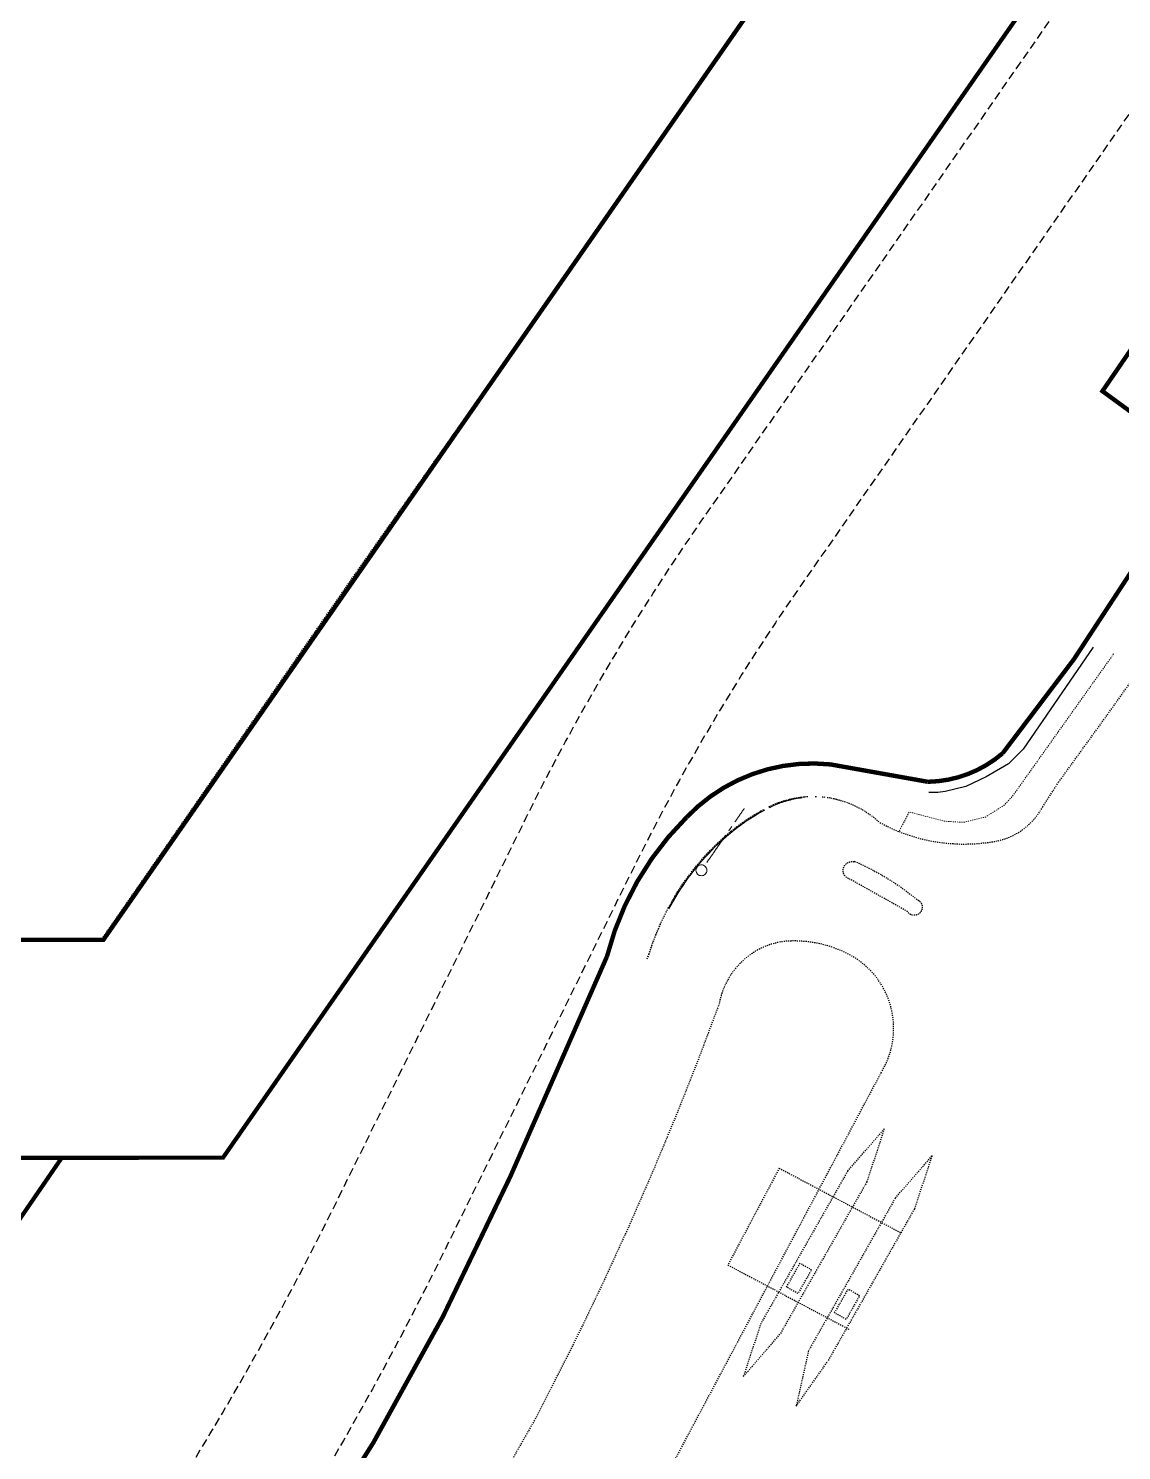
# Model space of a CAD drawing. Header units: millimetres. Extents: x 50357 to 985146, y 723188 to 1803594.
# Drawn here: x 834094 to 834193.7, y 820220.6 to 820350.3 of the extents above; entities that cross this region are included whole.
import ezdxf
from ezdxf.xclip import XClip

# ---------------------------------------------------------------- set-up
doc = ezdxf.new("R2010")
doc.units = ezdxf.units.MM
doc.header["$LTSCALE"] = 3
doc.header["$MEASUREMENT"] = 0
for name, pattern in [('DASHED', [19.05, 12.7, -6.35]), ('HIDDEN', [0.375, 0.25, -0.125]), ('x-baseplan$0$DGN Style 2', [1.94727e-06, 0, -1.94727e-06])]:
    doc.linetypes.add(name, pattern=pattern)
doc.layers.add('00_Xref', color=7, linetype='Continuous')
doc.layers.add('_PARCEL BOUNDARY', color=10, linetype='DASHED')
doc.layers.add('x-baseplan$0$AR-ROAD_AR_BS_MI_', color=7, linetype='Continuous', true_color=0x6d6d6d)

# ---------------------------------------------------------------- blocks, each defined once
blk = doc.blocks.new('x-baseplan')
at = {"layer": 'x-baseplan$0$AR-ROAD_AR_BS_MI_', "linetype": 'x-baseplan$0$DGN Style 2'}
for p, q in [((834325.95, 818284.13), (834327.4, 818286.38)), ((834308.17, 818250.92), (834311.51, 818254.77)), ((834311.51, 818254.77), (834309.91, 818249.93)), ((834312.51, 818248.45), (834315.86, 818252.3)), ((834315.86, 818252.3), (834314.25, 818247.46)), ((834301.93, 818251.18), (834297.24, 818242.35)), ((834308.17, 818250.92), (834300.25, 818237.02)), ((834301.93, 818251.18), (834312.97, 818245.32)), ((834309.91, 818249.93), (834301.99, 818236.03)), ((834312.51, 818248.45), (834304.6, 818234.54)), ((834314.25, 818247.46), (834306.34, 818233.55)), ((834297.24, 818242.35), (834308.28, 818236.49)), ((834300.25, 818237.02), (834298.65, 818232.18)), ((834298.65, 818232.18), (834301.99, 818236.03)), ((834304.6, 818234.54), (834303.47, 818229.48)), ((834303.47, 818229.48), (834306.34, 818233.55))]:
    blk.add_line(p, q, dxfattribs=at)
at = {"layer": 'x-baseplan$0$AR-ROAD_AR_BS_MI_', "linetype": 'x-baseplan$0$DGN Style 2', "lineweight": 0, "flags": 128}
for points in [[(834240.01, 818271.91), (834262.88, 818304.88), (834284.95, 818336.24), (834287.42, 818339.82), (834328.67, 818399.09)], [(834332.42, 818298.08), (834323.16, 818285.05), (834322.4, 818284.26), (834320.74, 818283.21), (834318.72, 818282.72), (834316.98, 818282.83), (834313.79, 818283.67), (834312.84, 818281.87)], [(834018.47, 818271.96), (834170.03, 818271.86), (834240.01, 818271.91)]]:
    blk.add_lwpolyline(points, dxfattribs=at)
at = {"layer": 'x-baseplan$0$AR-ROAD_AR_BS_MI_', "linetype": 'x-baseplan$0$DGN Style 2'}
blk.add_lwpolyline([(834327.4, 818286.38, 0.006069), (834342.89, 818308.19)], format="xyb", dxfattribs=at)
at = {"layer": 'x-baseplan$0$AR-ROAD_AR_BS_MI_', "flags": 128}
for points in [[(834330.57, 818298.71), (834324.17, 818289.4)], [(834324.18, 818289.41), (834322.86, 818288.08)], [(834322.85, 818288.07), (834320.79, 818286.86)], [(834320.8, 818286.86), (834318.93, 818285.99)], [(834316.39, 818285.46), (834315.58, 818285.46)], [(834317.07, 818285.53), (834316.39, 818285.46)], [(834318.93, 818285.99), (834317.07, 818285.53)], [(834301.04, 818284.09), (834301.18, 818284.16), (834301.32, 818284.23), (834301.46, 818284.29), (834301.61, 818284.35)], [(834301.05, 818284.1), (834301.19, 818284.17), (834301.33, 818284.23), (834301.47, 818284.3), (834301.62, 818284.36)], [(834301.61, 818284.35), (834301.75, 818284.41)], [(834301.62, 818284.36), (834301.76, 818284.42)], [(834301.75, 818284.41), (834301.9, 818284.47)], [(834301.76, 818284.42), (834301.91, 818284.47)], [(834301.9, 818284.47), (834302.04, 818284.52)], [(834301.91, 818284.47), (834302.05, 818284.53)], [(834302.04, 818284.52), (834302.19, 818284.57)], [(834302.05, 818284.53), (834302.2, 818284.58)], [(834302.19, 818284.57), (834302.34, 818284.62)], [(834302.2, 818284.58), (834302.35, 818284.63)], [(834302.34, 818284.62), (834302.49, 818284.67)], [(834302.35, 818284.63), (834302.5, 818284.67)], [(834302.49, 818284.67), (834302.64, 818284.71)], [(834302.5, 818284.67), (834302.65, 818284.72)], [(834302.64, 818284.71), (834302.79, 818284.75), (834302.94, 818284.79)], [(834302.65, 818284.72), (834302.8, 818284.76), (834302.95, 818284.8)], [(834302.94, 818284.79), (834303.09, 818284.83)], [(834302.95, 818284.8), (834303.1, 818284.83)], [(834303.09, 818284.83), (834303.25, 818284.86)], [(834303.1, 818284.83), (834303.25, 818284.87)], [(834303.25, 818284.87), (834303.41, 818284.9)], [(834303.25, 818284.86), (834303.4, 818284.89)], [(834303.41, 818284.9), (834303.56, 818284.92)], [(834303.56, 818284.92), (834303.72, 818284.95)], [(834303.72, 818284.95), (834303.87, 818284.97)], [(834303.87, 818284.97), (834304.03, 818284.99)], [(834298.64, 818282.66), (834298.91, 818282.85), (834299.19, 818283.03), (834299.46, 818283.21), (834299.75, 818283.38)], [(834298.65, 818282.67), (834298.92, 818282.85), (834299.2, 818283.04), (834299.47, 818283.21), (834299.76, 818283.39)], [(834299.75, 818283.38), (834300.03, 818283.55), (834300.32, 818283.71)], [(834299.76, 818283.39), (834300.04, 818283.55), (834300.33, 818283.72)], [(834300.33, 818283.72), (834300.62, 818283.87)], [(834296.05, 818280.48), (834296.35, 818280.77), (834296.59, 818281), (834296.83, 818281.22), (834297.08, 818281.44)], [(834296.06, 818280.49), (834296.36, 818280.78), (834296.6, 818281), (834296.84, 818281.23), (834297.09, 818281.45)], [(834297.08, 818281.44), (834297.33, 818281.65), (834297.59, 818281.86)], [(834297.09, 818281.45), (834297.34, 818281.66), (834297.59, 818281.87)], [(834297.59, 818281.87), (834297.85, 818282.08), (834298.11, 818282.28)], [(834297.59, 818281.86), (834297.84, 818282.07), (834298.11, 818282.27)], [(834298.11, 818282.28), (834298.38, 818282.47), (834298.65, 818282.67)], [(834298.11, 818282.27), (834298.37, 818282.47), (834298.64, 818282.66)], [(834295.48, 818279.89), (834295.76, 818280.19), (834296.05, 818280.48)], [(834295.49, 818279.89), (834295.77, 818280.19), (834296.06, 818280.49)], [(834294.38, 818278.64), (834294.65, 818278.96), (834294.92, 818279.27)], [(834294.39, 818278.64), (834294.66, 818278.96), (834294.93, 818279.28)], [(834294.92, 818279.27), (834295.19, 818279.58)], [(834294.93, 818279.28), (834295.2, 818279.59)], [(834295.19, 818279.58), (834295.48, 818279.89)], [(834295.2, 818279.59), (834295.49, 818279.89)], [(834293.38, 818277.31), (834293.62, 818277.65)], [(834293.39, 818277.32), (834293.63, 818277.66)], [(834293.63, 818277.66), (834293.88, 818277.99), (834294.13, 818278.32)], [(834294.12, 818278.31), (834294.38, 818278.64)], [(834294.13, 818278.32), (834294.39, 818278.64)], [(834292.47, 818275.92), (834292.47, 818275.93), (834292.69, 818276.28)], [(834292.48, 818275.93), (834292.48, 818275.93), (834292.7, 818276.28)], [(834292.69, 818276.28), (834292.92, 818276.63)], [(834292.7, 818276.28), (834292.93, 818276.63)], [(834292.92, 818276.63), (834293.15, 818276.97)], [(834292.93, 818276.63), (834293.16, 818276.98)], [(834293.15, 818276.97), (834293.38, 818277.31)], [(834293.16, 818276.98), (834293.39, 818277.32)], [(834291.86, 818274.84), (834292.06, 818275.21), (834292.26, 818275.57), (834292.47, 818275.92)], [(834291.87, 818274.85), (834292.07, 818275.21), (834292.27, 818275.57), (834292.48, 818275.93)]]:
    blk.add_lwpolyline(points, dxfattribs=at)
at = {"layer": 'x-baseplan$0$AR-ROAD_AR_BS_MI_', "linetype": 'x-baseplan$0$DGN Style 2', "flags": 128}
for points in [[(834300.98, 818284.14), (834301.12, 818284.2), (834301.26, 818284.27), (834301.4, 818284.33), (834301.54, 818284.4)], [(834300.99, 818284.14), (834301.13, 818284.21), (834301.27, 818284.28), (834301.41, 818284.34), (834301.55, 818284.4)], [(834301.54, 818284.4), (834301.69, 818284.46)], [(834301.55, 818284.4), (834301.7, 818284.46)], [(834301.69, 818284.46), (834301.83, 818284.51)], [(834301.7, 818284.46), (834301.84, 818284.52)], [(834301.83, 818284.51), (834301.98, 818284.57)], [(834301.84, 818284.52), (834301.99, 818284.57)], [(834301.98, 818284.57), (834302.13, 818284.62)], [(834301.99, 818284.57), (834302.14, 818284.62)], [(834302.13, 818284.62), (834302.28, 818284.67)], [(834302.14, 818284.62), (834302.29, 818284.67)], [(834302.28, 818284.67), (834302.43, 818284.71)], [(834302.29, 818284.67), (834302.44, 818284.72)], [(834302.43, 818284.71), (834302.58, 818284.75)], [(834302.44, 818284.72), (834302.59, 818284.76)], [(834302.58, 818284.75), (834302.73, 818284.8), (834302.88, 818284.83)], [(834302.59, 818284.76), (834302.74, 818284.8), (834302.89, 818284.84)], [(834302.88, 818284.83), (834303.03, 818284.87)], [(834302.89, 818284.84), (834303.04, 818284.88)], [(834303.03, 818284.87), (834303.18, 818284.9)], [(834303.04, 818284.88), (834303.19, 818284.91)], [(834303.18, 818284.9), (834303.34, 818284.93)], [(834303.19, 818284.91), (834303.35, 818284.94)], [(834303.35, 818284.94), (834303.5, 818284.97)], [(834303.5, 818284.97), (834303.65, 818284.99)], [(834303.65, 818284.99), (834303.81, 818285.01)], [(834303.81, 818285.01), (834303.96, 818285.03)], [(834303.96, 818285.03), (834304.12, 818285.05)], [(834304.12, 818285.05), (834304.27, 818285.06)], [(834304.27, 818285.06), (834304.43, 818285.08)], [(834304.43, 818285.08), (834304.59, 818285.08)], [(834305.21, 818285.09), (834305.37, 818285.09)], [(834305.83, 818285.05), (834305.99, 818285.04)], [(834305.99, 818285.04), (834306.14, 818285.02)], [(834306.3, 818285), (834306.45, 818284.98)], [(834306.45, 818284.98), (834306.61, 818284.95)], [(834306.61, 818284.95), (834306.76, 818284.92), (834306.91, 818284.89)], [(834306.91, 818284.89), (834307.07, 818284.85)], [(834307.07, 818284.85), (834307.22, 818284.81)], [(834307.22, 818284.81), (834307.37, 818284.77)], [(834307.37, 818284.77), (834307.52, 818284.73)], [(834307.52, 818284.73), (834307.67, 818284.69)], [(834307.67, 818284.69), (834307.82, 818284.64), (834307.96, 818284.59), (834308.11, 818284.54), (834308.26, 818284.48), (834308.4, 818284.42), (834308.55, 818284.36), (834308.69, 818284.3), (834308.83, 818284.23), (834308.97, 818284.16), (834309.11, 818284.09), (834309.25, 818284.02), (834309.39, 818283.95), (834309.52, 818283.87), (834309.66, 818283.79), (834309.79, 818283.71), (834309.92, 818283.62), (834310.05, 818283.53), (834310.18, 818283.44), (834310.3, 818283.35), (834310.42, 818283.27), (834310.43, 818283.26), (834310.55, 818283.16), (834310.67, 818283.07), (834310.79, 818282.97), (834310.91, 818282.86), (834311.08, 818282.71), (834311.33, 818282.58), (834311.58, 818282.45), (834311.83, 818282.33), (834312.08, 818282.21), (834312.34, 818282.09), (834312.59, 818281.98), (834312.85, 818281.88)], [(834312.85, 818281.88), (834313.11, 818281.78), (834313.38, 818281.68), (834313.64, 818281.59), (834313.91, 818281.5), (834314.17, 818281.42), (834314.44, 818281.34), (834314.71, 818281.27), (834314.98, 818281.2), (834315.26, 818281.13), (834315.53, 818281.08), (834315.81, 818281.02), (834316.08, 818280.97), (834316.36, 818280.93), (834316.63, 818280.89), (834316.91, 818280.85), (834317.19, 818280.82), (834317.47, 818280.8), (834317.75, 818280.78), (834318.03, 818280.76), (834318.31, 818280.75), (834318.59, 818280.74), (834318.87, 818280.74), (834319.15, 818280.75), (834319.43, 818280.76), (834319.71, 818280.77), (834319.99, 818280.79), (834320.27, 818280.81), (834320.54, 818280.84), (834320.82, 818280.87), (834321.1, 818280.91), (834321.38, 818280.95), (834321.48, 818280.97), (834321.59, 818280.99), (834321.69, 818281.01), (834321.8, 818281.03), (834321.9, 818281.05), (834322, 818281.07), (834322.11, 818281.1), (834322.21, 818281.13), (834322.31, 818281.16), (834322.42, 818281.19), (834322.52, 818281.22), (834322.62, 818281.26), (834322.72, 818281.29), (834322.82, 818281.33), (834322.92, 818281.37), (834323.01, 818281.42), (834323.11, 818281.46), (834323.21, 818281.5), (834323.3, 818281.55), (834323.4, 818281.6), (834323.49, 818281.65), (834323.58, 818281.7), (834323.68, 818281.76), (834323.77, 818281.81), (834323.86, 818281.87), (834323.95, 818281.93), (834324.04, 818281.99), (834324.12, 818282.05), (834324.21, 818282.11), (834324.29, 818282.18), (834324.38, 818282.24), (834324.46, 818282.31), (834324.54, 818282.38), (834324.62, 818282.45), (834324.7, 818282.52), (834324.78, 818282.59), (834324.85, 818282.67), (834324.93, 818282.74), (834325, 818282.82), (834325.08, 818282.9), (834325.15, 818282.98), (834325.22, 818283.06), (834325.28, 818283.14), (834325.35, 818283.23), (834325.42, 818283.31), (834325.48, 818283.4), (834325.54, 818283.48), (834325.6, 818283.57), (834325.7, 818283.71), (834325.79, 818283.85), (834325.87, 818283.99), (834325.96, 818284.14)], [(834298.04, 818282.31), (834298.31, 818282.51), (834298.58, 818282.7)], [(834298.05, 818282.32), (834298.32, 818282.52), (834298.59, 818282.71)], [(834298.58, 818282.7), (834298.85, 818282.89), (834299.12, 818283.07), (834299.4, 818283.25), (834299.68, 818283.42)], [(834298.59, 818282.71), (834298.86, 818282.9), (834299.13, 818283.08), (834299.41, 818283.26), (834299.69, 818283.43)], [(834299.68, 818283.42), (834299.97, 818283.59), (834300.25, 818283.75)], [(834299.69, 818283.43), (834299.98, 818283.6), (834300.26, 818283.76)], [(834300.26, 818283.76), (834300.55, 818283.92)], [(834295.99, 818280.52), (834296.29, 818280.81), (834296.53, 818281.04), (834296.77, 818281.26), (834297.02, 818281.48)], [(834296, 818280.53), (834296.3, 818280.82), (834296.54, 818281.05), (834296.78, 818281.27), (834297.03, 818281.49)], [(834297.02, 818281.48), (834297.27, 818281.7), (834297.52, 818281.91)], [(834297.03, 818281.49), (834297.28, 818281.7), (834297.53, 818281.91)], [(834297.52, 818281.91), (834297.78, 818282.11), (834298.04, 818282.31)], [(834297.53, 818281.91), (834297.79, 818282.12), (834298.05, 818282.32)], [(834295.41, 818279.93), (834295.7, 818280.23), (834295.99, 818280.52)], [(834295.42, 818279.93), (834295.71, 818280.23), (834296, 818280.53)], [(834294.32, 818278.68), (834294.59, 818279), (834294.86, 818279.31)], [(834294.33, 818278.69), (834294.6, 818279), (834294.87, 818279.32)], [(834294.86, 818279.31), (834295.13, 818279.62)], [(834294.87, 818279.32), (834295.14, 818279.63)], [(834295.13, 818279.62), (834295.41, 818279.93)], [(834295.14, 818279.63), (834295.42, 818279.93)], [(834308.8, 818279.17), (834309.19, 818279), (834309.57, 818278.82), (834309.95, 818278.63), (834310.33, 818278.44), (834310.7, 818278.24), (834311.07, 818278.04), (834311.44, 818277.82), (834311.8, 818277.61), (834312.16, 818277.38), (834312.51, 818277.15), (834312.86, 818276.92), (834313.21, 818276.67), (834313.55, 818276.42), (834313.88, 818276.17), (834314.54, 818275.64), (834314.55, 818275.64), (834314.57, 818275.63), (834314.58, 818275.63), (834314.59, 818275.62), (834314.6, 818275.62), (834314.61, 818275.61), (834314.62, 818275.6), (834314.63, 818275.6), (834314.64, 818275.59), (834314.65, 818275.58), (834314.66, 818275.57), (834314.67, 818275.57), (834314.68, 818275.56), (834314.69, 818275.55), (834314.7, 818275.54), (834314.71, 818275.53), (834314.72, 818275.53), (834314.73, 818275.52), (834314.74, 818275.51), (834314.75, 818275.5), (834314.76, 818275.49), (834314.77, 818275.48), (834314.78, 818275.47), (834314.79, 818275.46), (834314.79, 818275.45), (834314.8, 818275.44), (834314.81, 818275.43), (834314.82, 818275.42), (834314.83, 818275.41), (834314.83, 818275.4), (834314.84, 818275.39), (834314.85, 818275.38), (834314.86, 818275.37), (834314.86, 818275.36), (834314.87, 818275.35), (834314.87, 818275.34), (834314.88, 818275.33), (834314.89, 818275.32), (834314.89, 818275.3), (834314.9, 818275.29), (834314.9, 818275.28), (834314.91, 818275.27), (834314.91, 818275.26), (834314.92, 818275.25), (834314.92, 818275.23), (834314.93, 818275.22), (834314.93, 818275.21), (834314.94, 818275.2), (834314.94, 818275.18), (834314.94, 818275.17), (834314.95, 818275.16), (834314.95, 818275.15), (834314.95, 818275.14), (834314.95, 818275.12), (834314.96, 818275.11), (834314.96, 818275.1), (834314.96, 818275.08), (834314.96, 818275.07), (834314.96, 818275.06), (834314.97, 818275.05), (834314.97, 818275.03), (834314.97, 818275.02), (834314.97, 818275.01), (834314.97, 818275), (834314.97, 818274.98), (834314.97, 818274.97), (834314.97, 818274.96), (834314.97, 818274.94), (834314.97, 818274.93), (834314.97, 818274.92), (834314.96, 818274.91), (834314.96, 818274.89), (834314.96, 818274.88), (834314.96, 818274.87), (834314.96, 818274.86), (834314.96, 818274.84), (834314.95, 818274.83), (834314.95, 818274.82), (834314.95, 818274.81), (834314.94, 818274.79), (834314.94, 818274.78), (834314.94, 818274.77), (834314.93, 818274.76), (834314.93, 818274.74), (834314.93, 818274.73), (834314.92, 818274.72), (834314.92, 818274.71), (834314.91, 818274.7), (834314.91, 818274.68), (834314.9, 818274.67), (834314.9, 818274.66), (834314.89, 818274.65), (834314.88, 818274.64), (834314.88, 818274.63), (834314.87, 818274.62), (834314.87, 818274.6), (834314.86, 818274.59), (834314.85, 818274.58), (834314.85, 818274.57), (834314.84, 818274.56), (834314.83, 818274.55), (834314.82, 818274.54), (834314.82, 818274.53), (834314.81, 818274.52), (834314.8, 818274.51), (834314.79, 818274.5), (834314.78, 818274.49), (834314.77, 818274.48), (834314.77, 818274.47), (834314.76, 818274.46), (834314.75, 818274.45), (834314.74, 818274.45), (834314.73, 818274.44), (834314.72, 818274.43), (834314.71, 818274.42), (834314.7, 818274.41), (834314.69, 818274.4), (834314.68, 818274.4), (834314.67, 818274.39), (834314.66, 818274.38), (834314.65, 818274.37), (834314.64, 818274.37), (834314.63, 818274.36), (834314.62, 818274.35), (834314.61, 818274.35), (834314.59, 818274.34), (834314.58, 818274.33), (834314.57, 818274.33), (834314.56, 818274.32), (834314.55, 818274.32), (834314.54, 818274.31), (834314.53, 818274.31), (834314.51, 818274.3), (834314.5, 818274.3), (834314.49, 818274.29), (834314.48, 818274.29), (834314.47, 818274.28), (834314.45, 818274.28), (834314.44, 818274.28), (834314.43, 818274.27), (834314.42, 818274.27), (834314.4, 818274.27), (834314.39, 818274.26), (834314.38, 818274.26), (834314.37, 818274.26), (834314.35, 818274.26), (834314.34, 818274.25), (834314.33, 818274.25), (834314.32, 818274.25), (834314.3, 818274.25), (834314.29, 818274.25), (834314.28, 818274.25), (834314.26, 818274.25), (834314.25, 818274.25), (834314.24, 818274.25), (834314.23, 818274.25), (834314.21, 818274.25), (834314.2, 818274.25), (834314.19, 818274.25), (834314.18, 818274.25), (834314.16, 818274.25), (834314.15, 818274.25), (834314.14, 818274.25), (834314.12, 818274.26), (834314.11, 818274.26), (834314.1, 818274.26), (834314.09, 818274.26), (834314.07, 818274.26), (834314.06, 818274.27), (834314.05, 818274.27), (834314.04, 818274.27), (834314.02, 818274.28), (834314.01, 818274.28), (834314, 818274.29), (834313.99, 818274.29), (834313.98, 818274.29), (834313.96, 818274.3), (834313.95, 818274.3), (834313.94, 818274.31), (834313.93, 818274.31), (834313.92, 818274.32), (834313.91, 818274.33), (834313.89, 818274.33), (834313.88, 818274.34), (834313.87, 818274.34), (834313.86, 818274.35), (834313.85, 818274.36), (834313.84, 818274.36), (834313.83, 818274.37), (834313.82, 818274.38), (834313.81, 818274.38), (834313.8, 818274.39), (834313.79, 818274.4), (834313.78, 818274.41), (834313.77, 818274.42), (834313.76, 818274.42), (834313.75, 818274.43), (834313.74, 818274.44), (834313.73, 818274.45), (834313.72, 818274.46), (834313.71, 818274.47), (834313.7, 818274.48), (834313.69, 818274.49), (834313.69, 818274.5), (834313.68, 818274.51), (834313.67, 818274.52), (834313.66, 818274.53), (834313.65, 818274.54), (834313.65, 818274.55), (834313.64, 818274.56), (834313.63, 818274.57), (834313.62, 818274.59), (834308.36, 818277.55), (834308.34, 818277.55), (834308.33, 818277.55), (834308.32, 818277.56), (834308.3, 818277.56), (834308.29, 818277.57), (834308.28, 818277.57), (834308.26, 818277.58), (834308.25, 818277.58), (834308.24, 818277.59), (834308.22, 818277.6), (834308.21, 818277.6), (834308.2, 818277.61), (834308.19, 818277.62), (834308.17, 818277.62), (834308.16, 818277.63), (834308.15, 818277.64), (834308.14, 818277.64), (834308.13, 818277.65), (834308.11, 818277.66), (834308.1, 818277.67), (834308.09, 818277.68), (834308.08, 818277.68), (834308.07, 818277.69), (834308.06, 818277.7), (834308.05, 818277.71), (834308.04, 818277.72), (834308.03, 818277.73), (834308.01, 818277.74), (834308, 818277.75), (834307.99, 818277.76), (834307.98, 818277.77), (834307.98, 818277.78), (834307.97, 818277.79), (834307.96, 818277.8), (834307.95, 818277.81), (834307.94, 818277.82), (834307.93, 818277.83), (834307.92, 818277.85), (834307.91, 818277.86), (834307.9, 818277.87), (834307.9, 818277.88), (834307.89, 818277.89), (834307.88, 818277.9), (834307.87, 818277.92), (834307.87, 818277.93), (834307.86, 818277.94), (834307.85, 818277.95), (834307.85, 818277.97), (834307.84, 818277.98), (834307.83, 818277.99), (834307.83, 818278), (834307.82, 818278.02), (834307.82, 818278.03), (834307.81, 818278.04), (834307.81, 818278.06), (834307.8, 818278.07), (834307.8, 818278.08), (834307.79, 818278.1), (834307.79, 818278.11), (834307.79, 818278.12), (834307.78, 818278.14), (834307.78, 818278.15), (834307.78, 818278.17), (834307.77, 818278.18), (834307.77, 818278.19), (834307.77, 818278.21), (834307.77, 818278.22), (834307.77, 818278.24), (834307.76, 818278.25), (834307.76, 818278.26), (834307.76, 818278.28), (834307.76, 818278.29), (834307.76, 818278.31), (834307.76, 818278.32), (834307.76, 818278.33), (834307.76, 818278.35), (834307.76, 818278.36), (834307.76, 818278.38), (834307.76, 818278.39), (834307.76, 818278.41), (834307.76, 818278.42), (834307.77, 818278.43), (834307.77, 818278.45), (834307.77, 818278.46), (834307.77, 818278.48), (834307.78, 818278.49), (834307.78, 818278.5), (834307.78, 818278.52), (834307.79, 818278.53), (834307.79, 818278.55), (834307.79, 818278.56), (834307.8, 818278.57), (834307.8, 818278.59), (834307.81, 818278.6), (834307.81, 818278.61), (834307.82, 818278.63), (834307.82, 818278.64), (834307.83, 818278.65), (834307.83, 818278.66), (834307.84, 818278.68), (834307.84, 818278.69), (834307.85, 818278.7), (834307.86, 818278.72), (834307.86, 818278.73), (834307.87, 818278.74), (834307.88, 818278.75), (834307.89, 818278.76), (834307.89, 818278.78), (834307.9, 818278.79), (834307.91, 818278.8), (834307.92, 818278.81), (834307.93, 818278.82), (834307.94, 818278.83), (834307.94, 818278.85), (834307.95, 818278.86), (834307.96, 818278.87), (834307.97, 818278.88), (834307.98, 818278.89), (834307.99, 818278.9), (834308, 818278.91), (834308.01, 818278.92), (834308.02, 818278.93), (834308.03, 818278.94), (834308.04, 818278.95), (834308.05, 818278.96), (834308.06, 818278.96), (834308.08, 818278.97), (834308.09, 818278.98), (834308.1, 818278.99), (834308.11, 818279), (834308.12, 818279.01), (834308.13, 818279.01), (834308.15, 818279.02), (834308.16, 818279.03), (834308.17, 818279.04), (834308.18, 818279.04), (834308.2, 818279.05), (834308.21, 818279.06), (834308.22, 818279.06), (834308.23, 818279.07), (834308.25, 818279.07), (834308.26, 818279.08), (834308.27, 818279.09), (834308.29, 818279.09), (834308.3, 818279.1), (834308.31, 818279.1), (834308.33, 818279.1), (834308.34, 818279.11), (834308.35, 818279.11), (834308.37, 818279.12), (834308.38, 818279.12), (834308.39, 818279.12), (834308.41, 818279.13), (834308.42, 818279.13), (834308.44, 818279.13), (834308.45, 818279.13), (834308.46, 818279.14), (834308.48, 818279.14), (834308.49, 818279.14), (834308.51, 818279.14), (834308.52, 818279.14), (834308.53, 818279.14), (834308.55, 818279.14), (834308.56, 818279.14), (834308.58, 818279.14), (834308.59, 818279.14), (834308.61, 818279.14), (834308.62, 818279.14), (834308.63, 818279.14), (834308.65, 818279.14), (834308.66, 818279.14), (834308.68, 818279.14), (834308.69, 818279.13), (834308.7, 818279.13), (834308.72, 818279.13), (834308.73, 818279.13), (834308.75, 818279.12), (834308.76, 818279.12), (834308.77, 818279.12), (834308.79, 818279.11), (834308.8, 818279.11), (834308.81, 818279.11), (834308.83, 818279.1), (834308.8, 818279.17)], [(834293.32, 818277.36), (834293.56, 818277.69)], [(834293.33, 818277.36), (834293.57, 818277.7)], [(834293.57, 818277.7), (834293.82, 818278.03), (834294.07, 818278.36)], [(834294.06, 818278.36), (834294.32, 818278.68)], [(834294.07, 818278.36), (834294.33, 818278.69)], [(834292.41, 818275.97), (834292.41, 818275.97), (834292.63, 818276.32)], [(834292.42, 818275.97), (834292.42, 818275.97), (834292.64, 818276.33)], [(834292.63, 818276.32), (834292.85, 818276.67)], [(834292.64, 818276.33), (834292.86, 818276.68)], [(834292.85, 818276.67), (834293.08, 818277.02)], [(834292.86, 818276.68), (834293.09, 818277.02)], [(834293.08, 818277.02), (834293.32, 818277.36)], [(834293.09, 818277.02), (834293.33, 818277.36)], [(834291.8, 818274.89), (834292, 818275.25), (834292.2, 818275.61), (834292.41, 818275.97)], [(834291.81, 818274.89), (834292.01, 818275.26), (834292.21, 818275.62), (834292.42, 818275.97)], [(834291.07, 818273.4), (834291.24, 818273.77)], [(834291.24, 818273.77), (834291.42, 818274.15)], [(834291.42, 818274.15), (834291.6, 818274.52)], [(834291.6, 818274.52), (834291.8, 818274.89)], [(834290.3, 818271.47), (834290.44, 818271.86), (834290.59, 818272.25), (834290.74, 818272.63), (834290.9, 818273.02)], [(834290.31, 818271.48), (834290.45, 818271.87), (834290.6, 818272.26), (834290.75, 818272.64), (834290.91, 818273.02)], [(834290.9, 818273.02), (834291.07, 818273.4)], [(834290.91, 818273.02), (834291.08, 818273.4)], [(834290.04, 818270.68), (834290.17, 818271.08), (834290.3, 818271.47)], [(834290.05, 818270.69), (834290.18, 818271.08), (834290.31, 818271.48)], [(834311.22, 818259.88), (834311.59, 818260.59), (834311.65, 818260.71), (834311.71, 818260.83), (834311.76, 818260.95), (834311.81, 818261.07), (834311.86, 818261.2), (834311.9, 818261.32), (834311.95, 818261.45), (834311.99, 818261.57), (834312.03, 818261.7), (834312.07, 818261.83), (834312.1, 818261.95), (834312.14, 818262.08), (834312.17, 818262.21), (834312.2, 818262.34), (834312.22, 818262.47), (834312.25, 818262.6), (834312.27, 818262.74), (834312.29, 818262.87), (834312.31, 818263), (834312.32, 818263.13), (834312.34, 818263.26), (834312.35, 818263.4), (834312.35, 818263.53), (834312.36, 818263.66), (834312.36, 818263.8), (834312.36, 818263.93), (834312.36, 818264.06), (834312.36, 818264.19), (834312.35, 818264.33), (834312.34, 818264.46), (834312.33, 818264.59), (834312.32, 818264.73), (834312.31, 818264.86), (834312.29, 818264.99), (834312.27, 818265.12), (834312.25, 818265.25), (834312.22, 818265.38), (834312.2, 818265.51), (834312.17, 818265.64), (834312.14, 818265.77), (834312.1, 818265.9), (834312.07, 818266.03), (834312.03, 818266.16), (834311.99, 818266.28), (834311.95, 818266.41), (834311.9, 818266.54), (834311.86, 818266.66), (834311.81, 818266.78), (834311.76, 818266.91), (834311.7, 818267.03), (834311.65, 818267.15), (834311.59, 818267.27), (834311.53, 818267.39), (834311.47, 818267.51), (834311.41, 818267.62), (834311.34, 818267.74), (834311.27, 818267.85), (834311.2, 818267.97), (834311.13, 818268.08), (834311.06, 818268.19), (834310.98, 818268.3), (834310.91, 818268.41), (834310.83, 818268.52), (834310.75, 818268.62), (834310.66, 818268.73), (834310.58, 818268.83), (834310.49, 818268.93), (834310.4, 818269.03), (834310.31, 818269.13), (834310.22, 818269.22), (834310.13, 818269.32), (834310.03, 818269.41), (834309.94, 818269.5), (834309.84, 818269.59), (834309.74, 818269.68), (834309.64, 818269.77), (834309.53, 818269.85), (834309.43, 818269.93), (834309.32, 818270.02), (834309.22, 818270.09), (834309.11, 818270.17), (834309, 818270.25), (834308.89, 818270.32), (834308.78, 818270.39), (834308.66, 818270.46), (834308.55, 818270.53), (834308.43, 818270.59), (834308.31, 818270.66), (834308.15, 818270.74), (834307.98, 818270.83), (834307.8, 818270.91), (834307.63, 818270.99), (834307.46, 818271.06), (834307.28, 818271.13), (834307.1, 818271.2), (834306.93, 818271.27), (834306.75, 818271.33), (834306.57, 818271.39), (834306.39, 818271.45), (834306.2, 818271.5), (834306.02, 818271.55), (834305.84, 818271.6), (834305.65, 818271.64), (834305.47, 818271.68), (834305.28, 818271.72), (834305.09, 818271.75), (834304.91, 818271.78), (834304.72, 818271.81), (834304.53, 818271.83), (834304.34, 818271.85), (834304.15, 818271.87), (834303.96, 818271.88), (834303.77, 818271.89), (834303.58, 818271.9), (834303.39, 818271.91), (834303.2, 818271.91), (834303.09, 818271.91), (834302.97, 818271.9), (834302.85, 818271.9), (834302.74, 818271.89), (834302.62, 818271.88), (834302.5, 818271.87), (834302.39, 818271.86), (834302.27, 818271.84), (834302.15, 818271.83), (834302.04, 818271.81), (834301.92, 818271.79), (834301.81, 818271.77), (834301.7, 818271.74), (834301.58, 818271.71), (834301.47, 818271.68), (834301.36, 818271.65), (834301.24, 818271.62), (834301.13, 818271.59), (834301.02, 818271.55), (834300.91, 818271.51), (834300.8, 818271.47), (834300.69, 818271.43), (834300.58, 818271.38), (834300.48, 818271.34), (834300.37, 818271.29), (834300.26, 818271.24), (834300.16, 818271.19), (834300.05, 818271.13), (834299.95, 818271.08), (834299.85, 818271.02), (834299.75, 818270.96), (834299.65, 818270.9), (834299.55, 818270.84), (834299.45, 818270.77), (834299.36, 818270.71), (834299.26, 818270.64), (834299.17, 818270.57), (834299.07, 818270.5), (834298.98, 818270.43), (834298.89, 818270.35), (834298.79, 818270.27), (834298.7, 818270.19), (834298.61, 818270.1), (834298.52, 818270.02), (834298.43, 818269.93), (834298.34, 818269.84), (834298.25, 818269.75), (834298.17, 818269.66), (834298.09, 818269.57), (834298.01, 818269.47), (834297.93, 818269.38), (834297.85, 818269.28), (834297.77, 818269.18), (834297.7, 818269.08), (834297.63, 818268.98), (834297.55, 818268.88), (834297.49, 818268.77), (834297.42, 818268.67), (834297.35, 818268.56), (834297.29, 818268.46), (834297.23, 818268.35), (834297.17, 818268.24), (834297.11, 818268.13), (834297.06, 818268.02), (834297, 818267.91), (834296.95, 818267.79), (834296.9, 818267.68), (834296.85, 818267.56), (834296.81, 818267.45), (834296.76, 818267.33), (834296.72, 818267.22), (834296.68, 818267.1), (834296.64, 818266.98), (834296.64, 818266.97)], [(834289.87, 818270.27), (834290.04, 818270.68)], [(834289.88, 818270.27), (834290.05, 818270.69)], [(834296.64, 818266.97), (834296.61, 818266.86), (834296.57, 818266.74), (834296.54, 818266.62), (834296.51, 818266.5), (834296.49, 818266.38), (834296.44, 818266.16), (834294.52, 818261.04), (834292.5, 818255.94), (834290.39, 818250.88), (834288.2, 818245.86), (834285.92, 818240.88), (834283.55, 818235.94), (834279.81, 818228.56), (834260.26, 818194.18), (834240.1, 818160.14), (834218.88, 818125.7)], [(834282, 818204.91), (834282.05, 818205.13), (834311.22, 818259.88)], [(834302.59, 818240.34), (834303.83, 818242.51), (834304.87, 818241.92), (834303.63, 818239.74), (834302.59, 818240.34)], [(834306.98, 818237.98), (834308.22, 818240.16), (834309.26, 818239.56), (834308.03, 818237.39), (834306.98, 818237.98)]]:
    blk.add_lwpolyline(points, dxfattribs=at)
at = {"layer": 'x-baseplan$0$AR-ROAD_AR_BS_MI_', "lineweight": 13}
blk.add_circle((834294.83, 818278.35, -50.12), 0.5, dxfattribs=at)
for points in [[(834298.74, 818284), (834297.89, 818282.76)], [(834297.03, 818281.53), (834295.32, 818279.06)], [(834297.6, 818282.35), (834297.32, 818281.94)]]:
    blk.add_open_spline(points, degree=1, dxfattribs=at)
blk = doc.blocks.new('PARCEL BOUNDARY')
at = {"layer": '_PARCEL BOUNDARY', "ltscale": 0.2, "const_width": 400}
blk.add_lwpolyline([(834011285, 817656779), (834240035, 817656948), (834328826, 817784526), (834366572, 817758378), (834355826, 817743212), (834346055, 817728583), (834340896, 817721209), (834331155, 817706998), (834340389, 817700245), (834336624, 817694857), (834328547, 817682538), (834322058, 817673971, -0.1752059), (834315237, 817671365), (834306349, 817672952, 0.2323257), (834293229, 817668130, 0.1362325), (834285961, 817655424), (834277176, 817635418), (834270995, 817622574), (834264654, 817611081), (834252662, 817592098), (834242750, 817576451), (834230030, 817556108)], format="xyb", dxfattribs=at)
at = {"layer": '_PARCEL BOUNDARY', "ltscale": 100, "const_width": 383, "flags": 128}
blk.add_lwpolyline([(834236237, 817637072), (834250943, 817637080), (834345551, 817772940)], dxfattribs=at)
at = {"layer": '_PARCEL BOUNDARY', "ltscale": 100, "const_width": 383}
blk.add_lwpolyline([(834045344, 817636969), (834236237, 817637072), (834176143, 817549386)], dxfattribs=at)

msp = doc.modelspace()

# ---------------------------------------------------------------- linework, layer by layer
at = {"linetype": 'HIDDEN', "flags": 128}
msp.add_lwpolyline([(834055.4758, 820140.9036), (834073.4124, 820167.0705, 0.00031499), (834077.6282, 820173.2208), (834104.439, 820212.3913, 0.01131532), (834104.8608, 820213.0075, 0.02972222), (834121.8751, 820242.8503), (834139.3474, 820278.2281, -0.03735431), (834155.3407, 820305.3117), (834189.6398, 820354.5868, 0.41523904), (834187.7474, 820365.0421), (834184.3135, 820367.4145), (834192.8831, 820379.7258), (834221.3303, 820360.0718), (834214.6977, 820350.6765), (834213.8433, 820351.2668, 0.41318883), (834198.5624, 820348.501), (834164.2047, 820299.1417, 0.03735431), (834149.0308, 820273.4456), (834131.5585, 820238.0679, -0.03583328), (834109.8346, 820201.023), (834086.5363, 820167.1146), (834064.3812, 820134.7935)], format="xyb", dxfattribs=at)

# ---------------------------------------------------------------- block references
at = {"layer": '00_Xref'}
ref = msp.add_blockref('x-baseplan', (-139.4749, 1995.1308), dxfattribs=at)
XClip(ref).set_block_clipping_path([(834202.6502530554, 818417.8441569643), (834906.8781916734, 818467.0750907004), (834956.2582314801, 817760.714252038), (834252.0302928621, 817711.483318302)])
at = {"layer": '_PARCEL BOUNDARY', "ltscale": 0.2, "xscale": 0.001, "yscale": 0.001, "zscale": 0.001, "rotation": 359.998908534026}
msp.add_blockref('PARCEL BOUNDARY', (-154.8035, 2626.0798, -0.0001), dxfattribs=at)

doc.saveas('drawing.dxf')
